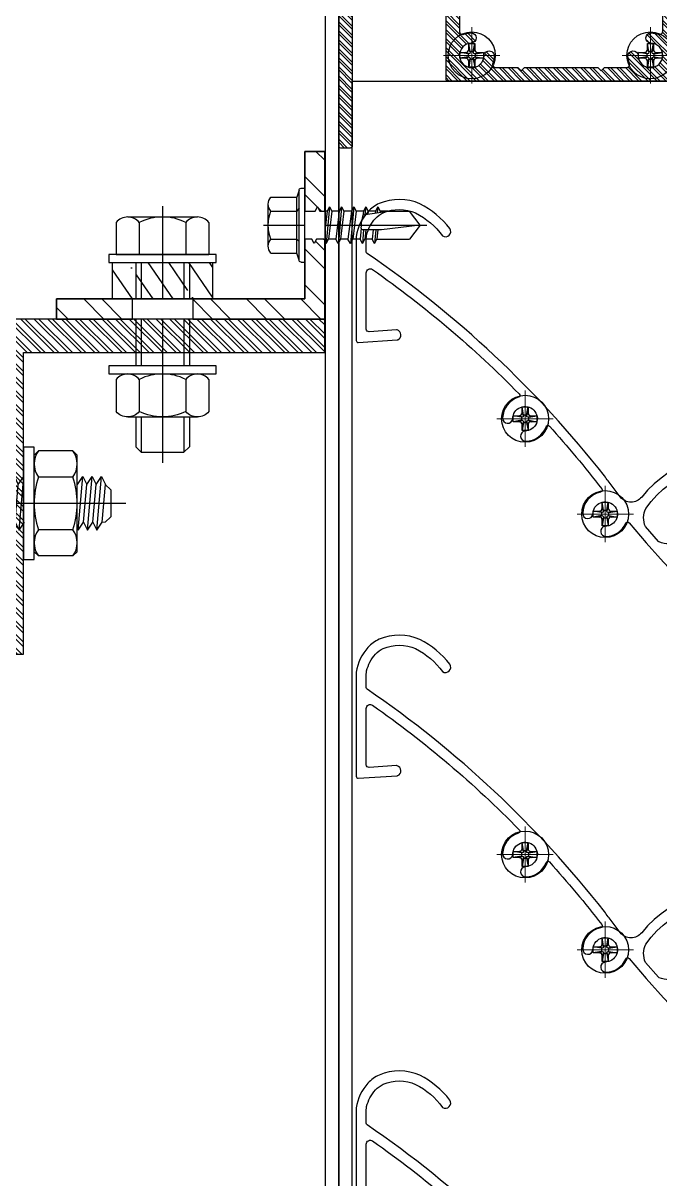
# Model space of a CAD drawing. Header units: millimetres. Extents: x -1379 to 1385823, y -4884429 to 548763.
# Drawn here: x 419054.3 to 419149.2, y -2330324.9 to -2330152.5 of the extents above; entities that cross this region are included whole.
import ezdxf

# ---------------------------------------------------------------- set-up
doc = ezdxf.new("R2010")
doc.units = ezdxf.units.MM
doc.set_wipeout_variables(frame=1)
doc.linetypes.add('CENTER', pattern=[50.800000000000004, 31.75, -6.35, 6.35, -6.35])
doc.linetypes.add('HIDDEN', pattern=[0.375, 0.25, -0.125])
for name, color, linetype in [('000 - STRUCTURE_STEEL_ACCESORIES_MAIN_COLOR_2', 7, 'Continuous'), ('000 - STRUCTURE_STEEL_ACCESORIES_WIPEOUT_', 7, 'Continuous'), ('010 - ASPG_ACCESSORIES_HATCH_', 7, 'Continuous'), ('010 - ASPG_ACCESSORIES_MAIN_COLOR_1', 7, 'Continuous'), ('010 - ASPG_ACCESSORIES_SUB_COLOR_1', 7, 'Continuous'), ('010 - ASPG_ACCESSORIES_SUB_COLOR_2', 7, 'Continuous'), ('010 - ASPG_ACCESSORIES_SYMBOL_', 7, 'Continuous'), ('010 - ASPG_ACCESSORIES_WIPEOUT_', 7, 'Continuous'), ('010 - ASPG_EXTR_MAIN_COLOR_2', 7, 'Continuous'), ('010 - ASPG_FASTERN_DEF_SUB', 7, 'Continuous'), ('010 - ASPG_FASTERN_HIDDEN_', 7, 'Continuous'), ('010 - ASPG_FASTERN_MAIN_COLOR_1', 7, 'Continuous'), ('010 - ASPG_FASTERN_SUB_COLOR_2', 7, 'Continuous'), ('010 - ASPG_FRAMING_CUT_COLOR_4', 7, 'Continuous'), ('010 - ASPG_FRAMING_HATCH_', 7, 'Continuous'), ('010 - ASPG_FRAMING_MAIN_COLOR_2', 7, 'Continuous'), ('010 - ASPG_FRAMING_SUB_COLOR_2', 7, 'Continuous'), ('010 - ASPG_FRAMING_WIPEOUT_', 7, 'Continuous'), ('BOLT & SCREW', 7, 'Continuous')]:
    doc.layers.add(name, color=color, linetype=linetype)
doc.layers.add('12-GRID', color=7, linetype='CENTER', lineweight=13)
pattern_1 = [(45, (68845973.91123614, -106253.6340706302), (-4.041115254481119, 4.041115254481119), []), (45, (68845976.60531414, -106253.6340706302), (-4.041115254481119, 4.041115254481119), [])]

# ---------------------------------------------------------------- blocks, each defined once
blk = doc.blocks.new('*U3530')
at = {"layer": '12-GRID', "color": 7, "linetype": 'CENTER'}
for p, q in [((5.684341886080801e-14, -6.200000000000029), (5.684341886080801e-14, 2.200000000000029)), ((-4.199999999999973, -2), (4.200000000000085, -2))]:
    blk.add_line(p, q, dxfattribs=at)
at = {"layer": 'BOLT & SCREW', "color": 7}
for p, q in [((-0.553537628269381, -1.771128018217196), (-1.767499999999847, -1.558125000000442)), ((-0.4577439635652332, -1.771128018217196), (-0.8837500000000146, -1.558125000000442)), ((-0.2288719817826677, -1.446462371730204), (-0.4418749999998197, -0.2325000000002947)), ((-0.2288719817826677, -1.542256036434869), (-0.4418749999998197, -1.116250000000048)), ((0.2288719817822642, -1.446462371730562), (0.4418749999996946, -0.2324999999999764)), ((0.2288719817822642, -1.542256036434869), (0.4418749999996946, -1.116250000000048)), ((0.4577439635647103, -1.771128018217196), (0.8837499999994917, -1.558125000000442)), ((0.5535376282692559, -1.771128018217196), (1.767500000000001, -1.558125000000124)), ((-0.553537628269381, -2.228871981782805), (-1.767500000000483, -2.441875000000354)), ((-0.4577439635652332, -2.228871981782805), (-0.8837500000000146, -2.441875000000354)), ((-0.2288719817826677, -2.457743963565131), (-0.4418749999998197, -2.883750000000271)), ((-0.2288719817821107, -2.553537628269438), (-0.4418749999998197, -3.767500000000023)), ((0.4418749999996946, -2.883750000000271), (0.2288719817829008, -2.457743963565131)), ((0.2288719817829008, -2.553537628269438), (0.4418749999999732, -3.767500000000023)), ((0.4577439635647103, -2.228871981782805), (0.8837500000001283, -2.441874999999877)), ((0.5535376282692559, -2.228871981782805), (1.767500000000001, -2.441874999999877))]:
    blk.add_line(p, q, dxfattribs=at)
for points in [[(-1.767500000000006, -1.558125000000442), (-0.8837500000001342, -1.558125000000442, 0.4142135623730394), (-0.4418749999998197, -1.116250000000048), (-0.4418749999998197, -0.2325000000002947), (0.4418749999996946, -0.2324999999999764), (0.4418749999996946, -1.116250000000048, 0.4142135623731505), (0.8837500000000089, -1.558125000000442), (1.76750000000012, -1.558125000000124), (1.76750000000012, -2.441874999999877), (0.8837500000000089, -2.441874999999877, 0.414213562373095), (0.4418749999996946, -2.883750000000271), (0.4418749999999732, -3.767500000000023), (-0.4418749999998197, -3.767500000000023), (-0.4418749999998197, -2.883750000000271, 0.4142135623730397), (-0.8837500000001342, -2.441875000000354), (-1.767500000000483, -2.441875000000354)], [(0.2288719817829008, -2.457743963565131, -0.414213562373095), (0.4577439635645909, -2.228871981782805), (0.5535376282692559, -2.228871981782805), (0.5535376282692559, -1.771128018217196), (0.4577439635645909, -1.771128018217196, -0.4142135623730951), (0.228871981782105, -1.542256036434869), (0.228871981782105, -1.446462371730562), (-0.2288719817826677, -1.446462371730204), (-0.2288719817826677, -1.542256036434869, -0.4142135623730951), (-0.4577439635649944, -1.771128018217196), (-0.553537628269381, -1.771128018217196), (-0.553537628269381, -2.228871981782805), (-0.4577439635649944, -2.228871981782805, -0.4142135623730951), (-0.2288719817826677, -2.457743963565131), (-0.2288719817822698, -2.553537628269438), (0.2288719817829008, -2.553537628269438)]]:
    blk.add_lwpolyline(points, format="xyb", close=True, dxfattribs=at)
blk.add_circle((5.684341886080801e-14, -2), 3.5, dxfattribs=at)
blk = doc.blocks.new('000_ASPG_TYP_FILES_20260218-010703_FRAME_EXTR_')
at = {"layer": '010 - ASPG_FRAMING_HATCH_'}
h = blk.add_hatch(dxfattribs=at)
h.set_pattern_fill('ANSI32', scale=0.1, angle=180)
h.set_pattern_definition([(225, (0, 0), (0.6735192090801866, -0.6735192090801868), []), (225, (-0.4490130000000001, 5.498823332255506e-17), (0.6735192090801866, -0.6735192090801868), [])])
edge = h.paths.add_edge_path()
edge.add_line((1.999999996740371, 15.99999999965075), (1.999999996740371, 1.999999999941792))
edge.add_line((1.999999996740371, 1.999999999941792), (39.69999999750871, 1.999999999941792))
edge.add_arc((39.69999999730499, 1.700000000040752), 0.2999999999010399, -3.891028654834372e-08, 89.99999996109239, ccw=False)
edge.add_line((39.99999999720603, 1.699999999837019), (39.99999999720603, 0.2999999996973202))
edge.add_arc((39.69999999750872, 0.2999999996973131), 0.2999999996973131, -90.00000000000142, 1.4210854715202004e-12, ccw=False)
edge.add_line((39.69999999750871, 0), (0.2999999996973202, 0))
edge.add_arc((0.2999999996973273, 0.2999999996973273), 0.2999999996973273, 180.0000000000013, 269.99999999999864, ccw=False)
edge.add_line((0, 0.2999999996973202), (0, 17.69999999989523))
edge.add_arc((0.2999999999301508, 17.70000000012806), 0.2999999999301508, 90.00000004446741, 180.0000000444674, ccw=False)
edge.add_line((0.2999999996973202, 18.00000000005821), (22.5570233851904, 18.00000000005821))
edge.add_arc((22.5570233856712, 18.50000000026317), 0.5000000002049632, 269.9999999449049, 380.2095453190142)
edge.add_arc((26.1699999981368, 19.82999999686102), 3.349999998908497, 182.0637942974167, 200.2095453254992, ccw=False)
edge.add_arc((23.58168000320438, 19.73672835517209), 0.7599999998138507, 2.0637943418387863, 182.0637943418388, ccw=False)
edge.add_arc((26.16999999910358, 19.82999999939922), 1.830000000338361, 182.0637943388468, 447.9362056470717)
edge.add_arc((26.263271644013, 22.41831999551505), 0.7600000000549151, 87.93620564125177, 267.9362056412518, ccw=False)
edge.add_arc((26.16999999863267, 19.8300000075356), 3.349999992334041, 69.79045460402187, 87.9362056313708, ccw=False)
edge.add_arc((27.49999999788272, 23.44297661244421), 0.5000000006038865, 249.7904545688332, 359.9999999442181)
edge.add_line((27.9999999984866, 23.44297661195742), (27.9999999984866, 26.67999999993481))
edge.add_line((27.9999999984866, 26.67999999993481), (28.49999999674037, 27.17999999958556))
edge.add_line((28.49999999674037, 27.17999999958556), (27.9999999984866, 27.67999999970198))
edge.add_line((27.9999999984866, 27.67999999970198), (27.9999999984866, 38.61999999982072))
edge.add_line((27.9999999984866, 38.61999999982072), (28.49999999674037, 39.11999999993714))
edge.add_line((28.49999999674037, 39.11999999993714), (27.9999999984866, 39.62000000005355))
edge.add_line((27.9999999984866, 39.62000000005355), (27.9999999984866, 42.85702338756528))
edge.add_arc((27.49999999787862, 42.85702338707262), 0.5000000006079759, 5.645408219420843e-08, 110.2095454304945)
edge.add_arc((26.16999999884449, 46.46999999186602), 3.349999992147246, 272.0637943651193, 290.20954539329375, ccw=False)
edge.add_arc((26.263271644013, 43.88168000403675), 0.7600000000258301, 92.06379435882718, 272.0637943588272, ccw=False)
edge.add_arc((26.16999999910502, 46.47000000012492), 1.830000000339747, 272.0637943528818, 537.9362056611998)
edge.add_arc((23.58168000320438, 46.56327164435061), 0.7599999998138507, 177.9362056581612, 357.9362056581612, ccw=False)
edge.add_arc((26.16999999825318, 46.47000000263876), 3.349999999025627, 159.7904546748206, 177.9362057022633, ccw=False)
edge.add_arc((22.55702338551316, 47.7999999994954), 0.500000000434755, 339.790454661877, 450.0000000369852)
edge.add_line((22.5570233851904, 48.29999999993015), (0.2999999996973202, 48.29999999993015))
edge.add_arc((0.2999999996973095, 48.59999999962746), 0.2999999996973131, 179.9999999999987, 270.00000000000205, ccw=False)
edge.add_line((0, 48.59999999962747), (0, 59.99999999994179))
edge.add_arc((0.2999999996973202, 59.99999999994179), 0.2999999996973202, 90, 180, ccw=False)
edge.add_line((0.2999999996973202, 60.29999999963911), (4.999999997438863, 60.29999999963911))
edge.add_line((4.999999997438863, 60.29999999963911), (4.999999997438863, 64.99999999959255))
edge.add_arc((5.299999997369017, 64.99999999982538), 0.2999999999301544, 90.0000000444681, 180.0000000444674, ccw=False)
edge.add_line((5.299999997136183, 65.29999999975553), (29.99999999883585, 65.29999999975553))
edge.add_line((29.99999999883585, 65.29999999975553), (29.99999999883585, 63.59999999997672))
edge.add_arc((29.69999999890567, 63.59999999974391), 0.2999999999301721, -89.99999995552861, 4.4463320136856055e-08, ccw=False)
edge.add_line((29.69999999913853, 63.29999999981374), (7.299999997485429, 63.29999999981374))
edge.add_arc((7.29999999771826, 62.99999999988358), 0.2999999999301508, 90.00000004446738, 180.0000000444674)
edge.add_line((6.999999997788109, 62.99999999965075), (6.999999997788109, 58.29999999969732))
edge.add_line((6.999999997788109, 58.29999999969732), (2.300000000162981, 58.29999999969732))
edge.add_arc((2.299999998300336, 57.99999999813735), 0.3000000015599653, 89.99999964426098, 179.999999644261)
edge.add_line((1.999999996740371, 58), (1.999999996740371, 50.60000000003492))
edge.add_arc((2.299999998533172, 50.60000000166475), 0.3000000017928013, 180.000000311273, 270.0000003112706)
edge.add_line((2.300000000162981, 50.29999999987194), (29.69999999913853, 50.29999999987194))
edge.add_arc((29.6999999989348, 49.9999999999709), 0.299999999901047, -3.890897914970992e-08, 89.99999996109108, ccw=False)
edge.add_line((29.99999999883585, 49.99999999976717), (29.99999999883585, 26.67999999993481))
edge.add_line((29.99999999883585, 26.67999999993481), (29.99999999883585, 16.29999999981374))
edge.add_arc((29.6999999989057, 16.2999999995809), 0.2999999999301508, -89.99999995553259, 4.446741286301403e-08, ccw=False)
edge.add_line((29.69999999913853, 15.99999999965075), (1.999999996740371, 15.99999999965075))
at = {"layer": '010 - ASPG_FRAMING_CUT_COLOR_4', "color": 7}
blk.add_lwpolyline([(1.999999996740371, 15.99999999965075), (1.999999996740371, 1.999999999941792), (39.69999999750871, 1.999999999941792, -0.4142135623731089), (39.99999999720603, 1.699999999837019), (39.99999999720603, 0.2999999996973202, -0.4142135623731089), (39.69999999750871, 0), (0.2999999996973202, 0, -0.4142135623730811), (0, 0.2999999996973202), (0, 17.69999999989523, -0.4142135623730951), (0.2999999996973202, 18.00000000005821), (22.5570233851904, 18.00000000005821, 0.5217296884731124), (23.02624112786725, 18.67272727261297, -0.07934163687482358), (22.82217297761235, 19.70935906958766, -1), (24.34118702879641, 19.76409764075652, 2.296345716993233), (26.23590235819574, 21.65881296969019, -1), (26.29064092983026, 23.17782702133991, -0.0793416368716021), (27.32727272447664, 22.9737588702119, 0.5217296884801942), (27.9999999984866, 23.44297661195742), (27.9999999984866, 26.67999999993481), (28.49999999674037, 27.17999999958556), (27.9999999984866, 27.67999999970198), (27.9999999984866, 38.61999999982072), (28.49999999674037, 39.11999999993714), (27.9999999984866, 39.62000000005355), (27.9999999984866, 42.85702338756528, 0.5217296884727316), (27.32727272447664, 43.3262411293108, -0.07934163687522733), (26.29064092983026, 43.122172978241, -1), (26.23590235819574, 44.64118702983251, 2.296345716995783), (24.34118702879641, 46.53590235876618, -1), (22.82217297761235, 46.59064092993503, -0.07934163687201433), (23.02624112786725, 47.62727272690972, 0.5217296884786579), (22.5570233851904, 48.29999999993015), (0.2999999996973202, 48.29999999993015, -0.4142135623731158), (0, 48.59999999962747), (0, 59.99999999994179, -0.414213562373095), (0.2999999996973202, 60.29999999963911), (4.999999997438863, 60.29999999963911), (4.999999997438863, 64.99999999959255, -0.4142135623730879), (5.299999997136183, 65.29999999975553), (29.99999999883585, 65.29999999975553), (29.99999999883585, 63.59999999997672, -0.4142135623730533), (29.69999999913853, 63.29999999981374), (7.299999997485429, 63.29999999981374, 0.4142135623730949), (6.999999997788109, 62.99999999965075), (6.999999997788109, 58.29999999969732), (2.300000000162981, 58.29999999969732, 0.4142135623730948), (1.999999996740371, 58), (1.999999996740371, 50.60000000003492, 0.4142135623730845), (2.300000000162981, 50.29999999987194), (29.69999999913853, 50.29999999987194, -0.4142135623730951), (29.99999999883585, 49.99999999976717), (29.99999999883585, 26.67999999993481), (29.99999999883585, 16.29999999981374, -0.4142135623730951), (29.69999999913853, 15.99999999965075)], format="xyb", close=True, dxfattribs=at)
at = {"color": 7}
for p in [(26.16999999736436, 48.46999999973923), (26.16999999736436, 21.82999999966705)]:
    blk.add_blockref('*U3530', p, dxfattribs=at)
blk = doc.blocks.new('*U1740')
at = {"color": 7}
blk.add_wipeout([(1609.9999999999995, 4.000000002065917), (60.00000000297587, 4), (60.00000000297587, 69.30000000000018), (1609.9999999999995, 69.30000000206564)], dxfattribs=at).dxf.layer = '010 - ASPG_FRAMING_WIPEOUT_'
at = {"layer": '010 - ASPG_FRAMING_MAIN_COLOR_2', "color": 7}
blk.add_lwpolyline([(1580.000000001164, 69.30000000206564), (90.00000000181171, 69.3), (90.00000000181171, 6), (1580.000000001164, 6.000000002065654)], close=True, dxfattribs=at)
at = {"layer": '010 - ASPG_FRAMING_SUB_COLOR_2', "color": 7}
for points in [[(1610, 4.000000002065654), (60.00000000297587, 4), (60.00000000297587, 69.3), (1610, 69.30000000206564)], [(60.00000000297587, 2.000000000715772), (60.00000000297587, 4), (1610, 4.000000002065654), (1610, 2.000000002781427)]]:
    blk.add_lwpolyline(points, close=True, dxfattribs=at)
at = {"color": 7, "xscale": -1}
blk.add_blockref('000_ASPG_TYP_FILES_20260218-010703_FRAME_EXTR_', (1610, 4.000000002065654), dxfattribs=at)
blk = doc.blocks.new('C-1-IV01_REV00_20260605-140059_LOPF_ASPG')
at = {"color": 7, "xscale": -1, "rotation": 270}
blk.add_blockref('*U1740', (16493, -2577), dxfattribs=at)
blk = doc.blocks.new('*U2620')
at = {"layer": '010 - ASPG_ACCESSORIES_SUB_COLOR_2', "color": 7}
for p, q in [((-2.084999999999127, -1.547816335794778), (-2.084999999999127, 0)), ((2.084999999999013, -1.047816335789321), (2.084999999999127, 0)), ((-2.729999999999563, -1.899999999995998), (2.729999999999563, -1.399999999995998)), ((-2.729999999999563, -1.899999999995998), (-2.084999999999127, -1.547816335789321)), ((-2.084999999999127, -1.547816335789321), (2.084999999999127, -1.047816335789321)), ((2.729999999999563, -1.399999999995998), (2.084999999999127, -1.047816335789321)), ((2.729999999999563, -1.399999999995998), (2.084999999999127, -1.752183664200857)), ((-2.729999999999563, -1.899999999995998), (-2.084999999999127, -2.252183664200857)), ((-2.729999999999563, -3.69999999999709), (2.729999999999563, -3.19999999999709)), ((-2.729999999999563, -3.69999999999709), (-2.084999999999127, -3.347816335790412)), ((-2.084999999999127, -2.252183664200857), (2.084999999999127, -1.752183664200857)), ((-2.084999999999013, -3.347816335790412), (-2.084999999999127, -2.252183664206314)), ((-2.084999999999127, -3.347816335790412), (2.084999999999127, -2.847816335790412)), ((2.084999999999013, -2.847816335790412), (2.0849999999989, -1.752183664201084)), ((2.729999999999563, -3.19999999999709), (2.084999999999127, -2.847816335790412)), ((2.729999999999563, -3.19999999999709), (2.084999999999127, -3.552183664201948)), ((-2.729999999999563, -3.69999999999709), (-2.084999999999127, -4.052183664201948)), ((-2.729999999999563, -5.499999999998181), (2.729999999999563, -4.999999999998181)), ((-2.729999999999563, -5.499999999998181), (2.729999999999563, -4.999999999998181)), ((-2.729999999999563, -5.499999999998181), (-2.084999999999127, -5.147816335791504)), ((-2.729999999999563, -5.499999999998181), (-2.084999999999127, -5.147816335791504)), ((-2.084999999999127, -4.052183664201948), (2.084999999999127, -3.552183664201948)), ((-2.0849999999989, -5.147816335791504), (-2.084999999999013, -4.052183664201948)), ((-2.084999999999127, -5.147816335791504), (2.084999999999127, -4.647816335791504)), ((-2.084999999999127, -5.147816335791504), (2.084999999999127, -4.647816335791504)), ((2.084999999999241, -4.647816335791504), (2.084999999999241, -3.552183664201948)), ((2.729999999999563, -4.999999999998181), (2.084999999999127, -4.647816335791504)), ((2.729999999999563, -4.999999999998181), (2.084999999999127, -4.647816335791504)), ((2.729999999999563, -4.999999999998181), (2.084999999999127, -5.352183664203039)), ((2.729999999999563, -4.999999999998181), (2.084999999999127, -5.352183664203039)), ((-2.729999999999563, -5.499999999998181), (-2.084999999999127, -5.852183664203039)), ((-2.729999999999563, -5.499999999998181), (-2.084999999999127, -5.852183664203039)), ((-2.729999999999563, -7.299999999999272), (2.729999999999563, -6.799999999999272)), ((-2.084999999999127, -5.852183664203039), (2.084999999999127, -5.352183664203039)), ((-2.084999999999127, -5.852183664203039), (2.084999999999127, -5.352183664203039)), ((-2.084999999999127, -6.947816335792595), (-2.0849999999989, -5.852183664203039)), ((-2.084999999999127, -6.947816335792595), (-2.084999999999127, -5.852183664203039)), ((-2.084999999999127, -6.947816335792595), (2.084999999999127, -6.447816335792595)), ((2.084999999999127, -6.447816335792595), (2.084999999999127, -5.352183664203039)), ((2.084999999999127, -6.447816335792595), (2.084999999999241, -5.352183664203039)), ((2.729999999999563, -6.799999999999272), (2.084999999999127, -6.447816335792595)), ((2.729999999999563, -6.799999999999272), (2.084999999999127, -7.152183664204131)), ((-2.729999999999563, -7.299999999999272), (-2.084999999999127, -6.947816335792595)), ((-2.729999999999563, -7.299999999999272), (-2.084999999999127, -7.652183664204131)), ((-2.084999999999127, -7.652183664204131), (2.084999999999127, -7.152183664204131)), ((-2.084999999999127, -8.747816335793686), (-2.084999999999127, -7.652183664204131)), ((-2.084999999999127, -8.747816335793686), (-1.064489079482883, -8.605286877620529)), ((0.4333070988686814, -8.43729858455481), (2.084999999999127, -8.247816335793686)), ((0.7141825614198751, -8.775605983184505), (2.729999999999563, -8.599999999998545)), ((2.084999999999127, -8.247816335793686), (2.084999999999127, -7.152183664204131)), ((2.729999999999563, -8.599999999998545), (2.084999999999127, -8.247816335793686)), ((2.729999999999563, -8.599999999998545), (2.084999999999127, -8.952183664205222)), ((-2.729999999999563, -9.099999999998545), (-2.084999999999127, -8.747816335793686)), ((-2.729999999999563, -9.099999999998545), (-1.568355612604137, -8.982641209644498)), ((-2.729999999999563, -9.099999999998545), (-2.084999999999127, -9.452183664205222)), ((-2.084999999999127, -9.452183664205222), (-1.629698446698967, -9.388594061787444)), ((-2.084999999999127, -10.54781633579296), (-2.084999999999127, -9.452183664205222)), ((0.7141825614198751, -9.102437496409038), (2.084999999999127, -8.952183664205222)), ((0.7141825614198751, -10.20507654483481), (2.084999999999127, -10.04781633579296)), ((2.084999999999127, -10.04781633579296), (2.084999999999127, -8.952183664205222)), ((2.729999999999563, -10.39999999999964), (2.084999999999127, -10.04781633579296)), ((-2.729999999999563, -10.89999999999964), (-2.084999999999127, -10.54781633579296)), ((-2.729999999999563, -10.89999999999964), (-1.844567201240352, -10.81054635710279)), ((-2.729999999999563, -10.89999999999964), (-2.084999999999127, -11.25218366420449)), ((-2.084999999999127, -10.54781633579296), (-1.798826981090315, -10.50784803706301)), ((-2.084999999999127, -11.25218366420449), (-1.907557413303948, -11.22740118002912)), ((-2.084999999999127, -12.40167565273805), (-2.084999999999127, -11.25218366420449)), ((0.7141825614198751, -10.57560598318378), (2.729999999999563, -10.39999999999964)), ((0.7141825614198751, -10.90243749640831), (2.084999999999127, -10.75218366420449)), ((2.729999999999563, -10.39999999999964), (2.084999999999127, -10.75218366420449)), ((2.084999999999127, -10.75218366420449), (2.084999999999127, -15.59999999999854)), ((-2.084999999999127, -12.40167565273805), (-2.084999999999127, -15.59999999999854)), ((0, -17.19999999999891), (-2.084999999999127, -15.59999999999854)), ((0, -17.19999999999891), (2.084999999999127, -15.59999999999854))]:
    blk.add_line(p, q, dxfattribs=at)
blk.add_lwpolyline([(0, -17.19999999999891), (0.7141825614198751, -11.45704931750151), (0.7141825614198751, -8.736688384093213, 0.4176573264866609), (0.4106596181591158, -8.436709070021607, 0.07099332720072511), (-1.529698998669119, -8.726820576112004), (-2.084999999999127, -12.40167565273805)], format="xyb", dxfattribs=at)
at = {"layer": '010 - ASPG_ACCESSORIES_SYMBOL_', "color": 7, "linetype": 'CENTER'}
blk.add_line((0, 6.142561988594025), (0, -18.19999999999891), dxfattribs=at)
at = {"layer": '010 - ASPG_FASTERN_MAIN_COLOR_1', "color": 7}
for p, q in [((3.127500000000509, 5.450000000000728), (-3.127500000000509, 5.450000000000728)), ((-4.170000000000073, 5.049999999999272), (-4.170000000000073, 1.200000000000728)), ((-2.084999999999127, 5.049999999999272), (-2.084999999999127, 1.200000000000728)), ((2.084999999999127, 5.049999999999272), (2.084999999999127, 1.200000000000728)), ((4.170000000000073, 5.049999999999272), (4.170000000000073, 1.200000000000728)), ((-5.5, 0.5499999999992724), (-5.5, 0)), ((5.5, 0), (-5.5, 0)), ((-5.200000000000728, 0.8500000000003638), (-4.170000000000073, 1.200000000000728)), ((5.200000000000728, 0.8500000000003638), (-5.200000000000728, 0.8500000000003638)), ((4.170000000000073, 1.200000000000728), (-4.170000000000073, 1.200000000000728)), ((-2.57630675031578, 0.8500000000003638), (-2.084999999999127, 1.200000000000728)), ((2.44630675031658, 0.8500000000003638), (2.084999999999127, 1.200000000000728)), ((5.200000000000728, 0.8500000000003638), (4.170000000000073, 1.200000000000728)), ((5.5, 0.5499999999992724), (5.5, 0))]:
    blk.add_line(p, q, dxfattribs=at)
for centre, radius, start, end in [((-3.127500000000509, 3.891492187500262), 1.55850781249987, 48.01707852331997, 131.98292147668), ((0, -0.1840312499989523), 5.634031249999114, 68.2799117114248, 111.7200882885752), ((3.127500000000509, 3.891492187500262), 1.558507812499965, 48.01707852331997, 131.98292147668), ((-5.200000000000728, 0.5499999999992724), 0.3, 90, 180), ((5.200000000000728, 0.5499999999992724), 0.3, 0, 90)]:
    blk.add_arc(centre, radius, start, end, dxfattribs=at)
blk = doc.blocks.new('G$C7D677D58')
at = {"layer": '010 - ASPG_FASTERN_MAIN_COLOR_1'}
h = blk.add_hatch(dxfattribs=at)
h.set_pattern_fill('ANSI35', scale=0.02, angle=280.6768409131589, style=0)
h.set_pattern_definition([(145.6768409131589, (67.45353497568851, -13.09426057516771), (0.00281929956869494, 0.00412935224241727), []), (145.6768409131589, (67.45006064978782, -13.09491560150343), (0.00281929956869494, 0.00412935224241727), [0.006249999999999968, -0.001249999999999992, 0, -0.001249999999999992])])
h.paths.add_polyline_path([(0.02989179726182556, 0.01545000000078289), (0.02447319464567954, 0.01545000000078289), (0.02447319464567954, 0.0005500000004303729), (0.02989179726182556, 0.0005500000004303729)])
at = {"layer": '010 - ASPG_FASTERN_DEF_SUB', "color": 7, "ltscale": 0.1}
blk.add_line((0.03829179726176335, 0.007999999999924512), (0, 0.007999999999924512, -2.806346833239134e-06), dxfattribs=at)
at = {"layer": '010 - ASPG_FASTERN_MAIN_COLOR_1', "color": 7}
for p, q in [((0.01327319464712673, 0, -2.806346833239134e-06), (0.01327319464712673, 0.01599999999996271, -2.806346833239134e-06)), ((0.01327319464712673, 0.01599999999996271, -2.806346833239134e-06), (0.01447319464705288, 0.01599999999996271, -2.806346833239134e-06)), ((0.01447319464705288, 0.01599999999996271, -2.806346833239134e-06), (0.01447319464705288, 0, -2.806346833239134e-06)), ((0.02989179726182556, 0), (0.02989179726182556, 0.01599999999996271)), ((0.02989179726182556, 0.01599999999996271), (0.03109179726175171, 0.01599999999996271)), ((0.03109179726175171, 0.01599999999996271), (0.03109179726175171, 0)), ((0.01247319464710017, 0.01492820323028354, -2.806346833239134e-06), (0.007673194646940829, 0.01492820323028354, -2.806346833239134e-06)), ((0.03109179726175171, 0.001071796769679167), (0.03109179726175171, 0.01492820323028354)), ((0.03589179726191105, 0.01492820323028354), (0.03109179726175171, 0.01492820323028354)), ((0.006873194647141645, 0.002803847577297347, -2.806346833239134e-06), (0.006873194647141645, 0.01319615242266536, -2.806346833239134e-06)), ((0.01327319464712673, 0.002803847577297347, -2.806346833239134e-06), (0.01327319464712673, 0.01319615242266536, -2.806346833239134e-06)), ((0.03669179726193761, 0.002803847577297347), (0.03669179726193761, 0.01319615242266536)), ((0.002400000000079672, 0.01199999999994361, -2.806346833239134e-06), (0.001600000000053114, 0.01119999999991705, -2.806346833239134e-06)), ((0.001600000000053114, 0.00479999999993197, -2.806346833239134e-06), (0.001600000000053114, 0.01119999999991705, -2.806346833239134e-06)), ((0.006873194647141645, 0.01119999999991705, -2.806346833239134e-06), (0.001600000000053114, 0.01119999999991705, -2.806346833239134e-06)), ((0.006873194647141645, 0.01199999999994361, -2.806346833239134e-06), (0.002400000000079672, 0.01199999999994361, -2.806346833239134e-06)), ((0.01247319464710017, 0.01146410161504718, -2.806346833239134e-06), (0.007673194646940829, 0.01146410161504718, -2.806346833239134e-06)), ((0.03589179726191105, 0.01146410161504718), (0.03109179726175171, 0.01146410161504718)), ((0.006873194647141645, 0.00479999999993197, -2.806346833239134e-06), (0.001600000000053114, 0.00479999999993197, -2.806346833239134e-06)), ((0.002400000000079672, 0.003999999999905413, -2.806346833239134e-06), (0.001600000000053114, 0.00479999999993197, -2.806346833239134e-06)), ((0.006873194647141645, 0.003999999999905413, -2.806346833239134e-06), (0.002400000000079672, 0.003999999999905413, -2.806346833239134e-06)), ((0.01247319464710017, 0.00453589838480184, -2.806346833239134e-06), (0.007673194646940829, 0.00453589838480184, -2.806346833239134e-06)), ((0.03589179726191105, 0.00453589838480184), (0.03109179726175171, 0.00453589838480184)), ((0.01247319464710017, 0.001071796769679167, -2.806346833239134e-06), (0.007673194646940829, 0.001071796769679167, -2.806346833239134e-06)), ((0.01447319464705288, 0, -2.806346833239134e-06), (0.01327319464712673, 0, -2.806346833239134e-06)), ((0.03109179726175171, 0), (0.02989179726182556, 0)), ((0.03589179726191105, 0.001071796769679167), (0.03109179726175171, 0.001071796769679167))]:
    blk.add_line(p, q, dxfattribs=at)
at = {"layer": '010 - ASPG_FASTERN_MAIN_COLOR_1', "color": 7, "elevation": -2.806346833239134e-06}
for points in [[(0.007673194646940829, 0.01492820323028354, 0.4618802153516978), (0.007673194646940829, 0.01146410161504718, 0.2309401076757868), (0.007673194646940829, 0.00453589838480184, 0.461880215351701), (0.007673194646940829, 0.001071796769679167)], [(0.01247319464710017, 0.01492820323028354, -0.4618802153516978), (0.01247319464710017, 0.01146410161504718, -0.2309401076757868), (0.01247319464710017, 0.00453589838480184, -0.461880215351701), (0.01247319464710017, 0.001071796769679167)], [(0.03589179726191105, 0.01492820323028354, -0.4618802153516978), (0.03589179726191105, 0.01146410161504718, -0.2309401076757868), (0.03589179726191105, 0.00453589838480184, -0.4618802153517009), (0.03589179726191105, 0.001071796769679167)]]:
    blk.add_lwpolyline(points, format="xyb", dxfattribs=at)
at = {"layer": '010 - ASPG_FASTERN_MAIN_COLOR_1', "color": 7}
blk.add_lwpolyline([(0.02989179726182556, 0.01545000000078289), (0.02447319464567954, 0.01545000000078289), (0.02447319464567954, 0.0005500000004303729), (0.02989179726182556, 0.0005500000004303729)], close=True, dxfattribs=at)
at = {"layer": '010 - ASPG_FASTERN_SUB_COLOR_2', "color": 7, "linetype": 'HIDDEN'}
for p, q in [((0.02989179726182556, 0.01199999999994361), (0.01447319464705288, 0.01199999999994361, -2.806346833239134e-06)), ((0.02989179726182556, 0.01119999999991705), (0.01447319464705288, 0.01119999999991705, -2.806346833239134e-06)), ((0.02989179726182556, 0.00479999999993197), (0.01447319464705288, 0.00479999999993197, -2.806346833239134e-06)), ((0.02989179726182556, 0.003999999999905413), (0.01447319464705288, 0.003999999999905413, -2.806346833239134e-06))]:
    blk.add_line(p, q, dxfattribs=at)
blk = doc.blocks.new('010 - ASPG_ACCESSORIES_BRACKET_FOR_FRAME_TYPE-1_CUT-VIEW')
at = {"color": 7}
blk.add_wipeout([(4.656612873077393e-10, 25.00000000008731), (4.656612873077393e-10, 1.8189894035458565e-12), (40, 1.8189894035458565e-12), (40, 3.000000000153044), (3.0000000003213074, 3.000000000153044), (3.0000000003213074, 25.00000000008731)], dxfattribs=at).dxf.layer = '010 - ASPG_ACCESSORIES_WIPEOUT_'
at = {"layer": '010 - ASPG_ACCESSORIES_HATCH_'}
h = blk.add_hatch(dxfattribs=at)
h.set_pattern_fill('ANSI32', scale=0.03)
h.set_pattern_definition(pattern_1)
h.paths.add_polyline_path([(1.452183664310724, 16.08500000019558), (1.100000000093132, 16.73000000005413), (0.7478163363412023, 16.08500000019558), (4.656612873077393e-10, 16.08500000019558), (4.656612873077393e-10, 25.00000000008731), (3.000000000465661, 25.00000000008731), (2.9848025678657, 16.08500000019558)])
h = blk.add_hatch(dxfattribs=at)
h.set_pattern_fill('ANSI32', scale=0.03)
h.set_pattern_definition(pattern_1)
h.paths.add_polyline_path([(4.656612873077393e-10, 0), (4.656612873077393e-10, 11.78062006374239), (0.1825785292312503, 11.91500000003725), (1.247816335875541, 11.91500000003725), (1.600000000558794, 11.27000000019325), (1.952183664776385, 11.91500000003725), (3.000000000465661, 11.9150000000518), (3.000000000465661, 3.000000000160071), (19.70000000018626, 3.000000000043656), (19.70000000018626, 1.164153218269348e-10)])
h = blk.add_hatch(dxfattribs=at)
h.set_pattern_fill('ANSI32', scale=0.03)
h.set_pattern_definition(pattern_1)
h.paths.add_polyline_path([(28.70000000018626, 1.164153218269348e-10), (28.70000000018626, 3.000000000043656), (40, 3.000000000160071), (40, 0)])
at = {"layer": '010 - ASPG_ACCESSORIES_MAIN_COLOR_1', "color": 7}
blk.add_lwpolyline([(4.656612873077393e-10, 25.00000000008731), (4.656612873077393e-10, 0), (40, 0), (40, 3.000000000160071), (3.000000000465661, 3.000000000160071), (3.000000000465661, 25.00000000008731)], close=True, dxfattribs=at)
at = {"layer": '010 - ASPG_ACCESSORIES_SUB_COLOR_1', "color": 7}
for points in [[(1.452183664310724, 16.08500000019558), (1.100000000093132, 16.73000000005413), (0.7478163363412023, 16.08500000019558), (4.656612873077393e-10, 16.08500000019558), (4.656612873077393e-10, 25.00000000008731), (3.000000000465661, 25.00000000008731), (2.9848025678657, 16.08500000019558)], [(4.656612873077393e-10, 0), (4.656612873077393e-10, 11.78062006374239), (0.1825785292312503, 11.91500000003725), (1.247816335875541, 11.91500000003725), (1.600000000558794, 11.27000000019325), (1.952183664776385, 11.91500000003725), (3.000000000465661, 11.9150000000518), (3.000000000465661, 3.000000000160071), (19.70000000018626, 3.000000000043656), (19.70000000018626, 1.164153218269348e-10)], [(28.70000000018626, 1.164153218269348e-10), (28.70000000018626, 3.000000000043656), (40, 3.000000000160071), (40, 0)]]:
    blk.add_lwpolyline(points, close=True, dxfattribs=at)
blk = doc.blocks.new('000_ASPG_TYP_FILES_EXPANSION_BOLT_1')
at = {"layer": '010 - ASPG_FASTERN_HIDDEN_', "color": 7, "linetype": 'CENTER'}
blk.add_line((-15.26864065614063, 9.349345953436885e-16), (74.85623900254723, -4.583622674533936e-15), dxfattribs=at)
at = {"layer": '010 - ASPG_FASTERN_MAIN_COLOR_1', "color": 7}
for p, q in [((-8.000000000029104, 7.211963661015035), (-7.359999999956925, 7.851963660985349)), ((-8.000000000029104, 7.211963661015035), (-8.000000000029104, -7.211963661000481)), ((-7.359999999956925, 7.851963660985349), (-2.24000000001979, 7.851963660985348)), ((-1.600000000034924, 7.211963661015034), (-2.24000000001979, 7.851963660985348)), ((-1.600000000034924, 7.211963661015034), (-1.600000000034925, -7.211963661000482)), ((-7.359999999956926, 3.925981830441743), (-2.24000000001979, 3.925981830441742)), ((-7.359999999956926, -3.92598183042719), (-2.240000000019791, -3.92598183042719)), ((-7.359999999956927, -7.851963660985347), (-8.000000000029104, -7.211963661000481)), ((-7.359999999956927, -7.851963660985347), (-2.240000000019791, -7.851963660985348)), ((-2.240000000019791, -7.851963660985348), (-1.600000000034925, -7.211963661000482))]:
    blk.add_line(p, q, dxfattribs=at)
blk.add_lwpolyline([(-1.600000000034925, -8.400000000052387), (-5.143516556450961e-16, -8.400000000052387), (5.143516556450961e-16, 8.400000000052387), (-1.600000000034924, 8.400000000052387)], close=True, dxfattribs=at)
for centre, radius, start, end in [((-4.66958333333605, 5.888972745771753), 3.330416666666676, 143.8846352637614, 216.115364737895), ((-4.930416666640667, 5.888972745771753), 3.330416666666676, 323.884635262105, 36.11536473623859), ((4.361666666693054, -2.670750561156677e-16), 12.36166666666667, 161.4825631773627, 198.5174368226373), ((-13.96166666666977, 8.549055197049716e-16), 12.36166666666667, 341.4825631773626, 18.51743682263733), ((-4.66958333333605, -5.888972745771753), 3.330416666666676, 143.884635262105, 216.1153647362386), ((-4.930416666640667, -5.888972745771753), 3.330416666666676, 323.8846352637614, 36.11536473789496)]:
    blk.add_arc(centre, radius, start, end, dxfattribs=at)
at = {"layer": '010 - ASPG_FASTERN_SUB_COLOR_2', "color": 7}
for p, q in [((-10.9215796769422, 4.000000000014553), (-11.72089587236405, 2.799999999973807)), ((-10.9215796769422, 4.000000000014553), (-11.61439999999129, -4.000000000014551)), ((-10.33270272545633, 2.799999999973807), (-10.9215796769422, 4.000000000014553)), ((-9.535979677020805, 4.000000000014553), (-10.33270272545633, 2.799999999973807)), ((-9.535979677020805, 4.000000000014553), (-10.22880000004079, -4.000000000014551)), ((-8.947102725418517, 2.799999999973807), (-9.535979677020805, 4.000000000014553)), ((-8.150379676982993, 4.000000000014553), (-8.947102725418517, 2.799999999973807)), ((-8.150379676982993, 4.000000000014553), (-8.84320000000298, -4.000000000014551)), ((0.6632203230692542, 4.000000000014552), (-0.1335027254826853, 2.799999999973807)), ((0.6632203230692542, 4.000000000014552), (-0.02959999995073328, -4.000000000014552)), ((1.25209727458423, 2.799999999973807), (0.6632203230692542, 4.000000000014552)), ((2.048820323019755, 4.000000000014552), (1.25209727458423, 2.799999999973807)), ((2.048820323019755, 4.000000000014552), (1.355999999999767, -4.000000000014552)), ((2.637697274622042, 2.799999999973807), (2.048820323019755, 4.000000000014552)), ((3.434420323057566, 4.000000000014552), (2.637697274622042, 2.799999999973807)), ((3.434420323057566, 4.000000000014552), (2.741600000037578, -4.000000000014552)), ((4.023297274572542, 2.799999999973806), (3.434420323057566, 4.000000000014552)), ((4.820020323008066, 4.000000000014552), (4.023297274572542, 2.799999999973806)), ((4.820020323008066, 4.000000000014552), (4.127199999988079, -4.000000000014552)), ((5.408897274610354, 2.799999999973806), (4.820020323008066, 4.000000000014552)), ((6.205620323045878, 4.000000000014552), (5.408897274610354, 2.799999999973806)), ((6.205620323045878, 4.000000000014552), (5.512800000025891, -4.000000000014552)), ((6.79449727453175, 2.799999999973806), (6.205620323045878, 4.000000000014552)), ((7.591220322996378, 4.000000000014551), (6.79449727453175, 2.799999999973806)), ((7.591220322996378, 4.000000000014551), (6.898399999947287, -4.000000000014552)), ((8.180097274598666, 2.799999999973806), (7.591220322996378, 4.000000000014551)), ((8.97682032303419, 4.000000000014551), (8.180097274598666, 2.799999999973806)), ((8.97682032303419, 4.000000000014551), (8.284000000014203, -4.000000000014553)), ((9.565697274520062, 2.799999999973806), (8.97682032303419, 4.000000000014551)), ((10.362420323072, 4.000000000014551), (9.565697274520062, 2.799999999973806)), ((10.362420323072, 4.000000000014551), (9.669600000052014, -4.000000000014553)), ((10.95129727458698, 2.799999999973806), (10.362420323072, 4.000000000014551)), ((11.7480203230225, 4.000000000014551), (10.95129727458698, 2.799999999973806)), ((11.7480203230225, 4.000000000014551), (11.05520000000251, -4.000000000014553)), ((12.33689727462479, 2.799999999973806), (11.7480203230225, 4.000000000014551)), ((13.13362032306031, 4.000000000014551), (12.33689727462479, 2.799999999973806)), ((13.13362032306031, 4.000000000014551), (12.44080000004033, -4.000000000014553)), ((13.13362032306031, 4.000000000014551), (47.5000000000291, 4.000000000014549)), ((47.5000000000291, 3.000000000043653), (47.5000000000291, 4.000000000014549)), ((50.50000000005821, 4.000000000014549), (60.29349832783919, 4.565945234964598)), ((50.50000000005821, 1.999999999956341), (50.50000000005821, 4.000000000014549)), ((60.29349832783919, 4.565945234964598), (60.29349832783919, -1.068101395154376)), ((67.5, 4.000000000014547), (60.29349832783919, 3.279349832839213)), ((67.5, -4.000000000014556), (67.5, 4.000000000014547)), ((-13.0000000000291, 1.999999999956345), (-12.16536610751064, 2.78428793490457)), ((-13.0000000000291, -1.999999999956343), (-13.0000000000291, 1.999999999956345)), ((-11.72089587236405, 2.799999999973807), (-12.20587009846349, -2.799999999973806)), ((-12.16536610751064, 2.78428793490457), (-11.71493255696259, 2.844075092638378)), ((-10.33270272545633, 2.799999999973807), (-10.81767695155577, -2.799999999973806)), ((-8.947102725418517, 2.799999999973807), (-9.432076951488853, -2.799999999973806)), ((1.25209727458423, 2.799999999973807), (0.7671230484847908, -2.799999999973807)), ((2.637697274622042, 2.799999999973807), (2.152723048435291, -2.799999999973807)), ((4.023297274572542, 2.799999999973806), (3.538323048473103, -2.799999999973807)), ((5.408897274610354, 2.799999999973806), (4.923923048423603, -2.799999999973807)), ((6.79449727453175, 2.799999999973806), (6.309523048461415, -2.799999999973807)), ((8.180097274598666, 2.799999999973806), (7.695123048499227, -2.799999999973807)), ((9.565697274520062, 2.799999999973806), (9.080723048449727, -2.799999999973807)), ((10.95129727458698, 2.799999999973806), (10.46632304848754, -2.799999999973807)), ((12.33689727462479, 2.799999999973806), (11.85192304843804, -2.799999999973807)), ((50.50000000005821, 3.000000000043653), (47.5000000000291, 3.000000000043653)), ((50.50000000005821, 1.999999999956341), (51.5000000000291, 1.999999999956341)), ((56.22075922007207, 1.999999999956341), (57.5, 1.999999999956341)), ((50.50000000005821, -4.000000000014555), (50.50000000005821, 1.04255772453325)), ((50.65813716000412, 1.193949539578167), (51.02902187901782, 1.193949539578167)), ((52.02902187898871, 0.1939495396072712), (52.02902187898871, -0.7475786201248443)), ((52.5, 0.999999999970893), (52.5, -3.214697847761802e-15)), ((54.72792407794623, -0.3162277660012511), (55.27207592205377, 1.316227765986693)), ((55.03590488355258, -1.104050547830415), (55.74926603140193, 0.7656552351108951)), ((56.68357206514338, 1.409183307376221), (57.11225793708581, 1.409183307376221)), ((58.11087046129978, 0.4618428399699006), (58.17742339696269, -0.8002381526894204)), ((58.5, 0.9999999999708926), (58.5, -0.03725061344448835)), ((53.5, -0.9999999999708995), (53.77924077992793, -0.9999999999708995)), ((59.4620560821204, -1.036530483703249), (60.29349832783919, -1.068101395154376)), ((-13.0000000000291, -1.999999999956343), (-12.16536610751064, -2.835704890574561)), ((-11.61439999999129, -4.000000000014551), (-12.20587009846349, -2.799999999973806)), ((-10.81767695155577, -2.799999999973806), (-11.61439999999129, -4.000000000014551)), ((-10.22880000004079, -4.000000000014551), (-10.81767695155577, -2.799999999973806)), ((-9.432076951488853, -2.799999999973806), (-10.22880000004079, -4.000000000014551)), ((-8.84320000000298, -4.000000000014551), (-9.432076951488853, -2.799999999973806)), ((-8.046476951567456, -2.799999999973806), (-8.84320000000298, -4.000000000014551)), ((0.7671230484847908, -2.799999999973807), (-0.02959999995073328, -4.000000000014552)), ((1.355999999999767, -4.000000000014552), (0.7671230484847908, -2.799999999973807)), ((2.152723048435291, -2.799999999973807), (1.355999999999767, -4.000000000014552)), ((2.741600000037578, -4.000000000014552), (2.152723048435291, -2.799999999973807)), ((3.538323048473103, -2.799999999973807), (2.741600000037578, -4.000000000014552)), ((4.127199999988079, -4.000000000014552), (3.538323048473103, -2.799999999973807)), ((4.923923048423603, -2.799999999973807), (4.127199999988079, -4.000000000014552)), ((5.512800000025891, -4.000000000014552), (4.923923048423603, -2.799999999973807)), ((6.309523048461415, -2.799999999973807), (5.512800000025891, -4.000000000014552)), ((6.898399999947287, -4.000000000014552), (6.309523048461415, -2.799999999973807)), ((7.695123048499227, -2.799999999973807), (6.898399999947287, -4.000000000014552)), ((8.284000000014203, -4.000000000014553), (7.695123048499227, -2.799999999973807)), ((9.080723048449727, -2.799999999973807), (8.284000000014203, -4.000000000014553)), ((9.669600000052014, -4.000000000014553), (9.080723048449727, -2.799999999973807)), ((10.46632304848754, -2.799999999973807), (9.669600000052014, -4.000000000014553)), ((11.05520000000251, -4.000000000014553), (10.46632304848754, -2.799999999973807)), ((11.85192304843804, -2.799999999973807), (11.05520000000251, -4.000000000014553)), ((12.44080000004033, -4.000000000014553), (11.85192304843804, -2.799999999973807)), ((47.5000000000291, -4.000000000014555), (47.5000000000291, -3.000000000043659)), ((47.5000000000291, -3.000000000043659), (50.50000000005821, -3.000000000043659)), ((53.02902187895961, -1.747578620095741), (54.10159884969471, -1.747578620095741)), ((59.17603592126397, -1.747578620095741), (60.29349832783919, -1.747578620095741)), ((60.29349832783919, -1.747578620095741), (60.29349832783919, -4.689106779886064)), ((60.29349832783919, -3.27934983283922), (67.5, -4.000000000014556)), ((12.50000000005821, -4.000000000014553), (47.5000000000291, -4.000000000014555)), ((60.29349832783919, -4.689106779886064), (50.50000000005821, -4.000000000014555))]:
    blk.add_line(p, q, dxfattribs=at)
for centre, start, end in [((51.5000000000291, 0.9999999999708931), 0, 90), ((56.22075922007207, 0.9999999999708927), 90, 161.565051177078), ((57.5, 0.9999999999708926), 0, 90), ((51.02902187901782, 0.1939495396072712), 0, 121.939390925067), ((56.68357206514338, 0.4091833074053249), 90, 159.1163175735186), ((57.11225793708581, 0.4091833074053249), 3.018565158218145, 90), ((53.02902187895961, -0.7475786201248443), 180, 270), ((53.5, -3.27593018771917e-15), 180, 270), ((53.77924077992793, -3.293028754085677e-15), 270, 341.565051177078), ((54.10159884969471, -0.7475786201248444), 270, 339.1163175735186), ((59.17603592126397, -0.7475786201248448), 183.0185651582182, 270), ((59.4999999999709, -0.03725061344448841), 180, 267.825451638266)]:
    blk.add_arc(centre, 1, start, end, dxfattribs=at)
blk = doc.blocks.new('*U2626')
at = {"color": 7, "xscale": -1, "rotation": 270}
blk.add_blockref('*U2620', (3.000000000000005, 10.99999999986903), dxfattribs=at)
at = {"color": 7}
blk.add_wipeout([(44.929188492560215, 75.00000000000004), (44.92918849256022, 29.999999999563475), (0, 29.999999999563453), (0, 25.000000000000004), (49.92918849255566, 25.00000000000003), (49.92918849255565, 75.00000000000004)], dxfattribs=at).dxf.layer = '000 - STRUCTURE_STEEL_ACCESORIES_WIPEOUT_'
at = {"layer": '010 - ASPG_ACCESSORIES_HATCH_'}
h = blk.add_hatch(dxfattribs=at)
h.set_pattern_fill('ANSI32', scale=0.03, angle=-90.00000000000001)
h.set_pattern_definition([(315, (-106132.5600850477, -14494238.67851865), (1.01027881362028, 1.01027881362028), []), (315, (-106132.5600850477, -14494239.35203815), (1.01027881362028, 1.01027881362028), [])])
h.paths.add_polyline_path([(44.92918849255566, 75.00000000000001), (44.92918849255566, 30.00000000000002), (5.329070518200751e-15, 30), (5.329070518200751e-15, 25), (49.92918849255566, 25.00000000000002), (49.92918849255566, 75.00000000000001)])
at = {"layer": '000 - STRUCTURE_STEEL_ACCESORIES_MAIN_COLOR_2', "color": 7}
blk.add_lwpolyline([(44.92918849255566, 75.00000000000001), (44.92918849255566, 30.00000000000002), (5.329070518200751e-15, 30), (5.329070518200751e-15, 25), (49.92918849255566, 25.00000000000002), (49.92918849255566, 75.00000000000001)], close=True, dxfattribs=at)
at = {"color": 7}
blk.add_blockref('000_ASPG_TYP_FILES_EXPANSION_BOLT_1', (44.92918849256021, 52.49999999978175), dxfattribs=at)
at = {"color": 7, "xscale": -1000, "yscale": 1000, "zscale": 1000, "rotation": 90}
blk.add_blockref('G$C7D677D58', (32.19999999972061, 46.47319464554312, 0.001403173416619567), dxfattribs=at)
at = {"color": 7, "xscale": -1, "rotation": 180}
blk.add_blockref('010 - ASPG_ACCESSORIES_BRACKET_FOR_FRAME_TYPE-1_CUT-VIEW', (-4.656559582372211e-10, 25), dxfattribs=at)
blk = doc.blocks.new('*U3138')
at = {"layer": '12-GRID', "color": 7, "linetype": 'CENTER'}
for p, q in [((5.684341886080801e-14, -6.200000000000029), (5.684341886080801e-14, 2.200000000000029)), ((-4.199999999999973, -2), (4.200000000000085, -2))]:
    blk.add_line(p, q, dxfattribs=at)
at = {"layer": 'BOLT & SCREW', "color": 7}
for p, q in [((-0.553537628269381, -1.771128018217196), (-1.767499999999847, -1.558125000000442)), ((-0.4577439635652332, -1.771128018217196), (-0.8837500000000146, -1.558125000000442)), ((-0.2288719817826677, -1.446462371730204), (-0.4418749999998197, -0.2325000000002947)), ((-0.2288719817826677, -1.542256036434869), (-0.4418749999998197, -1.116250000000048)), ((0.2288719817822642, -1.446462371730562), (0.4418749999996946, -0.2324999999999764)), ((0.2288719817822642, -1.542256036434869), (0.4418749999996946, -1.116250000000048)), ((0.4577439635647103, -1.771128018217196), (0.8837499999994917, -1.558125000000442)), ((0.5535376282692559, -1.771128018217196), (1.767500000000001, -1.558125000000124)), ((-0.553537628269381, -2.228871981782805), (-1.767500000000483, -2.441875000000354)), ((-0.4577439635652332, -2.228871981782805), (-0.8837500000000146, -2.441875000000354)), ((-0.2288719817826677, -2.457743963565131), (-0.4418749999998197, -2.883750000000271)), ((-0.2288719817821107, -2.553537628269438), (-0.4418749999998197, -3.767500000000023)), ((0.4418749999996946, -2.883750000000271), (0.2288719817829008, -2.457743963565131)), ((0.2288719817829008, -2.553537628269438), (0.4418749999999732, -3.767500000000023)), ((0.4577439635647103, -2.228871981782805), (0.8837500000001283, -2.441874999999877)), ((0.5535376282692559, -2.228871981782805), (1.767500000000001, -2.441874999999877))]:
    blk.add_line(p, q, dxfattribs=at)
for points in [[(-1.767500000000006, -1.558125000000442), (-0.8837500000001342, -1.558125000000442, 0.4142135623730394), (-0.4418749999998197, -1.116250000000048), (-0.4418749999998197, -0.2325000000002947), (0.4418749999996946, -0.2324999999999764), (0.4418749999996946, -1.116250000000048, 0.4142135623731505), (0.8837500000000089, -1.558125000000442), (1.76750000000012, -1.558125000000124), (1.76750000000012, -2.441874999999877), (0.8837500000000089, -2.441874999999877, 0.414213562373095), (0.4418749999996946, -2.883750000000271), (0.4418749999999732, -3.767500000000023), (-0.4418749999998197, -3.767500000000023), (-0.4418749999998197, -2.883750000000271, 0.4142135623730397), (-0.8837500000001342, -2.441875000000354), (-1.767500000000483, -2.441875000000354)], [(0.2288719817829008, -2.457743963565131, -0.414213562373095), (0.4577439635645909, -2.228871981782805), (0.5535376282692559, -2.228871981782805), (0.5535376282692559, -1.771128018217196), (0.4577439635645909, -1.771128018217196, -0.4142135623730951), (0.228871981782105, -1.542256036434869), (0.228871981782105, -1.446462371730562), (-0.2288719817826677, -1.446462371730204), (-0.2288719817826677, -1.542256036434869, -0.4142135623730951), (-0.4577439635649944, -1.771128018217196), (-0.553537628269381, -1.771128018217196), (-0.553537628269381, -2.228871981782805), (-0.4577439635649944, -2.228871981782805, -0.4142135623730951), (-0.2288719817826677, -2.457743963565131), (-0.2288719817822698, -2.553537628269438), (0.2288719817829008, -2.553537628269438)]]:
    blk.add_lwpolyline(points, format="xyb", close=True, dxfattribs=at)
blk.add_circle((5.684341886080801e-14, -2), 3.5, dxfattribs=at)
blk = doc.blocks.new('*U3027')
at = {"layer": '010 - ASPG_EXTR_MAIN_COLOR_2', "color": 7}
for points in [[(1267.467904121149, 68.56714037118441), (1275.861192987766, 68.56714037124262, -0.6073848710044985), (1276.352110221051, 67.62217621301029, -0.04582868044492008), (1257.783822288737, 45.76076047343163, -0.5604921351226578)], [(1245.561955856625, 33.06505110440271, 0.07704788012868193), (1278.74152756203, 68.43644483806061, -0.2476739044870795), (1278.989188615698, 68.56714037118441), (1280.984089381993, 68.56714037118441, -0.04413111325910057), (1281.472824816126, 68.50458020209994, -0.1258462906385483), (1283.963676901069, 67.20642238179649, -0.09885145914925667), (1284.817340067122, 66.03380806516584, -0.2058282691334744), (1284.793666421436, 61.20460651098479, -0.1151163694662807), (1281.368324128445, 57.18072180554232, 0.822373071447778), (1282.455046290532, 56.10392398613699, 0.109184526549196), (1286.148600934073, 60.55948756867515, 0.2083234795678962), (1286.189426846337, 66.64026457484074, 0.1005277992320483), (1284.972309139092, 68.31671042157764, 0.1451157280627245), (1281.292309131008, 70.06714037124262), (1265.758774927817, 70.06714037124262, 0.4336592857269459)], [(1300.815442486666, 21.95487343797566, -0.2408104543272742), (1300.710313410033, 24.90310810661748, -0.1041570884704408), (1300.784604869317, 25.00194829793753), (1302.99301963998, 26.93374890838157, -0.2290212912668875), (1305.700679264031, 26.88725557001879, -0.3817208427142056), (1310.273619593587, 9.06909841733858, 0.9773819303748196)], [(1311.620311295614, 8.407760736165699, 0.3611050424324235), (1307.408162182663, 27.50327562533192, -0.4961260631527202), (1307.442922529299, 30.68812541720098, 0.003188108562510474), (1309.055809630081, 31.90200527394762, -0.00282652430436861), (1310.561955856625, 33.06505110439019, 0.07704788012868193), (1343.74152756203, 68.43644483804809, -0.2476739044870795), (1343.989188615698, 68.56714037117189), (1345.984089381993, 68.56714037117189, -0.04413111325910057), (1346.472824816126, 68.50458020208742, -0.1258462906385483), (1348.963676901069, 67.20642238178397, -0.09885145914925667), (1349.817340067122, 66.03380806515332, -0.2058282691334744), (1349.793666421436, 61.20460651097227, -0.1151163694662807), (1346.368324128445, 57.1807218055298, 0.822373071447778), (1347.455046290532, 56.10392398612447, 0.109184526549196), (1351.148600934073, 60.55948756866263, 0.2083234795678962), (1351.189426846337, 66.64026457482822, 0.1005277992320483), (1349.972309139092, 68.31671042156512, 0.1451157280627245), (1346.292309131008, 70.0671403712301), (1330.758774927817, 70.0671403712301, 0.4336592857269459), (1330.459426756948, 69.74737493488345), (1330.841377865057, 63.96271307479464, 0.0820690263538202), (1330.86365129333, 63.86745857009072, 0.7206537881255028), (1332.329086504877, 63.97254170015793, 0.07922428198988747), (1332.337783531286, 64.06661670501916), (1332.068773226347, 68.14078645610124, -0.4336592857264138), (1332.467904121149, 68.56714037117189), (1340.861192987766, 68.5671403712301, -0.6073848710044985), (1341.352110221051, 67.62217621299777, -0.04582868044492008), (1322.783822288737, 45.76076047341911, -0.5604921351226578), (1322.287505356129, 45.88571992107308, 0.3178599151680848), (1319.211911419872, 48.23749049500901, 0.9532878111822051), (1319.082072678953, 46.71593409542101, -2.423003988231831), (1317.258069522213, 44.8917371752147, 0.9523147976297285), (1315.736344682053, 44.76348824820587, 0.3008214087947553), (1317.889874737244, 41.75529025417626, -0.5604921351218277), (1317.983518406749, 41.25212405480551, -0.01942473842078824), (1308.623925091699, 33.4605261703079, -0.5525007933269362), (1308.147498584818, 33.63667257960759, 0.3444609008774969), (1304.989498805255, 36.2976786597107, 0.9520149233436535), (1304.86157765612, 34.77593409541868, -2.42318646531747), (1303.037574998569, 32.95193143751811, 0.9520149233867892), (1301.515830433927, 32.82401028867451, 0.2853998218446234), (1303.493024077732, 29.88851448251506, -0.5533776808031501), (1303.562908510212, 29.38496566230305, 0.03067395406819984), (1288.463012880646, 15.057299645309, 0.4171002255848137)], [(1365.815442486666, 21.95487343796314, -0.2408104543272742), (1365.710313410033, 24.90310810660496, -0.1041570884704408), (1365.784604869317, 25.00194829792501), (1367.99301963998, 26.93374890836905, -0.2290212912668875), (1370.700679264031, 26.88725557000627, -0.3817208427142056), (1375.273619593587, 9.06909841732606, 0.9773819303748196)], [(1376.620311295614, 8.407760736153179, 0.3611050424324235), (1372.408162182663, 27.5032756253194, -0.4961260631527202), (1372.442922529299, 30.68812541718846, 0.003188108562510474), (1374.055809630081, 31.9020052739351, -0.00282652430436861), (1375.561955856625, 33.06505110437767, 0.07704788012868193), (1408.74152756203, 68.43644483803557, -0.2476739044870795), (1408.989188615698, 68.56714037115937), (1410.984089381993, 68.56714037115937, -0.04413111325910057), (1411.472824816126, 68.5045802020749, -0.1258462906385483), (1413.963676901069, 67.20642238177145, -0.09885145914925667), (1414.817340067122, 66.0338080651408, -0.2058282691334744), (1414.793666421436, 61.20460651095975, -0.1151163694662807), (1411.368324128445, 57.18072180551728, 0.822373071447778), (1412.455046290532, 56.10392398611195, 0.109184526549196), (1416.148600934073, 60.55948756865011, 0.2083234795678962), (1416.189426846337, 66.6402645748157, 0.1005277992320483), (1414.972309139092, 68.3167104215526, 0.1451157280627245), (1411.292309131008, 70.06714037121758), (1395.758774927817, 70.06714037121758, 0.4336592857269459), (1395.459426756948, 69.74737493487093), (1395.841377865057, 63.96271307478212, 0.0820690263538202), (1395.86365129333, 63.8674585700782, 0.7206537881255028), (1397.329086504877, 63.97254170014541, 0.07922428198988747), (1397.337783531286, 64.06661670500664), (1397.068773226347, 68.14078645608872, -0.4336592857264138), (1397.467904121149, 68.56714037115937), (1405.861192987766, 68.56714037121758, -0.6073848710044985), (1406.352110221051, 67.62217621298525, -0.04582868044492008), (1387.783822288737, 45.76076047340659, -0.5604921351226578), (1387.287505356129, 45.88571992106056, 0.3178599151680848), (1384.211911419872, 48.23749049499649, 0.9532878111822051), (1384.082072678953, 46.71593409540849, -2.423003988231831), (1382.258069522213, 44.89173717520218, 0.9523147976297285), (1380.736344682053, 44.76348824819335, 0.3008214087947553), (1382.889874737244, 41.75529025416374, -0.5604921351218277), (1382.983518406749, 41.25212405479299, -0.01942473842078824), (1373.623925091699, 33.46052617029538, -0.5525007933269362), (1373.147498584818, 33.63667257959507, 0.3444609008774969), (1369.989498805255, 36.29767865969818, 0.9520149233436535), (1369.86157765612, 34.77593409540616, -2.42318646531747), (1368.037574998569, 32.95193143750559, 0.9520149233867892), (1366.515830433927, 32.824010288662, 0.2853998218446234), (1368.493024077732, 29.88851448250254, -0.5533776808031501), (1368.562908510212, 29.38496566229053, 0.03067395406819984), (1353.463012880646, 15.05729964529648, 0.4171002255848137)]]:
    blk.add_lwpolyline(points, format="xyb", dxfattribs=at)
at = {"color": 7, "rotation": 179.999999999989}
for p in [(1319.086863745004, 42.88714037117887), (1384.086863745004, 42.88714037116635), (1304.866368722636, 30.94714037117654), (1369.866368722636, 30.94714037116402)]:
    blk.add_blockref('*U3138', p, dxfattribs=at)

msp = doc.modelspace()

# ---------------------------------------------------------------- block references
at = {"color": 7}
msp.add_blockref('C-1-IV01_REV00_20260605-140059_LOPF_ASPG', (402604.3046021664, -2329164.177214643), dxfattribs=at)

# ---------------------------------------------------------------- next in the draw order: block references
at = {"color": 7, "xscale": -1, "yscale": -1}
msp.add_blockref('*U2626', (419099.2337914641, -2330171.677214554, 0.00280634683318229), dxfattribs=at)

# ---------------------------------------------------------------- next in the draw order: block references
at = {"color": 7, "rotation": 90}
msp.add_blockref('*U3027', (419173.9715643114, -2331595.644176787), dxfattribs=at)

doc.saveas('drawing.dxf')
